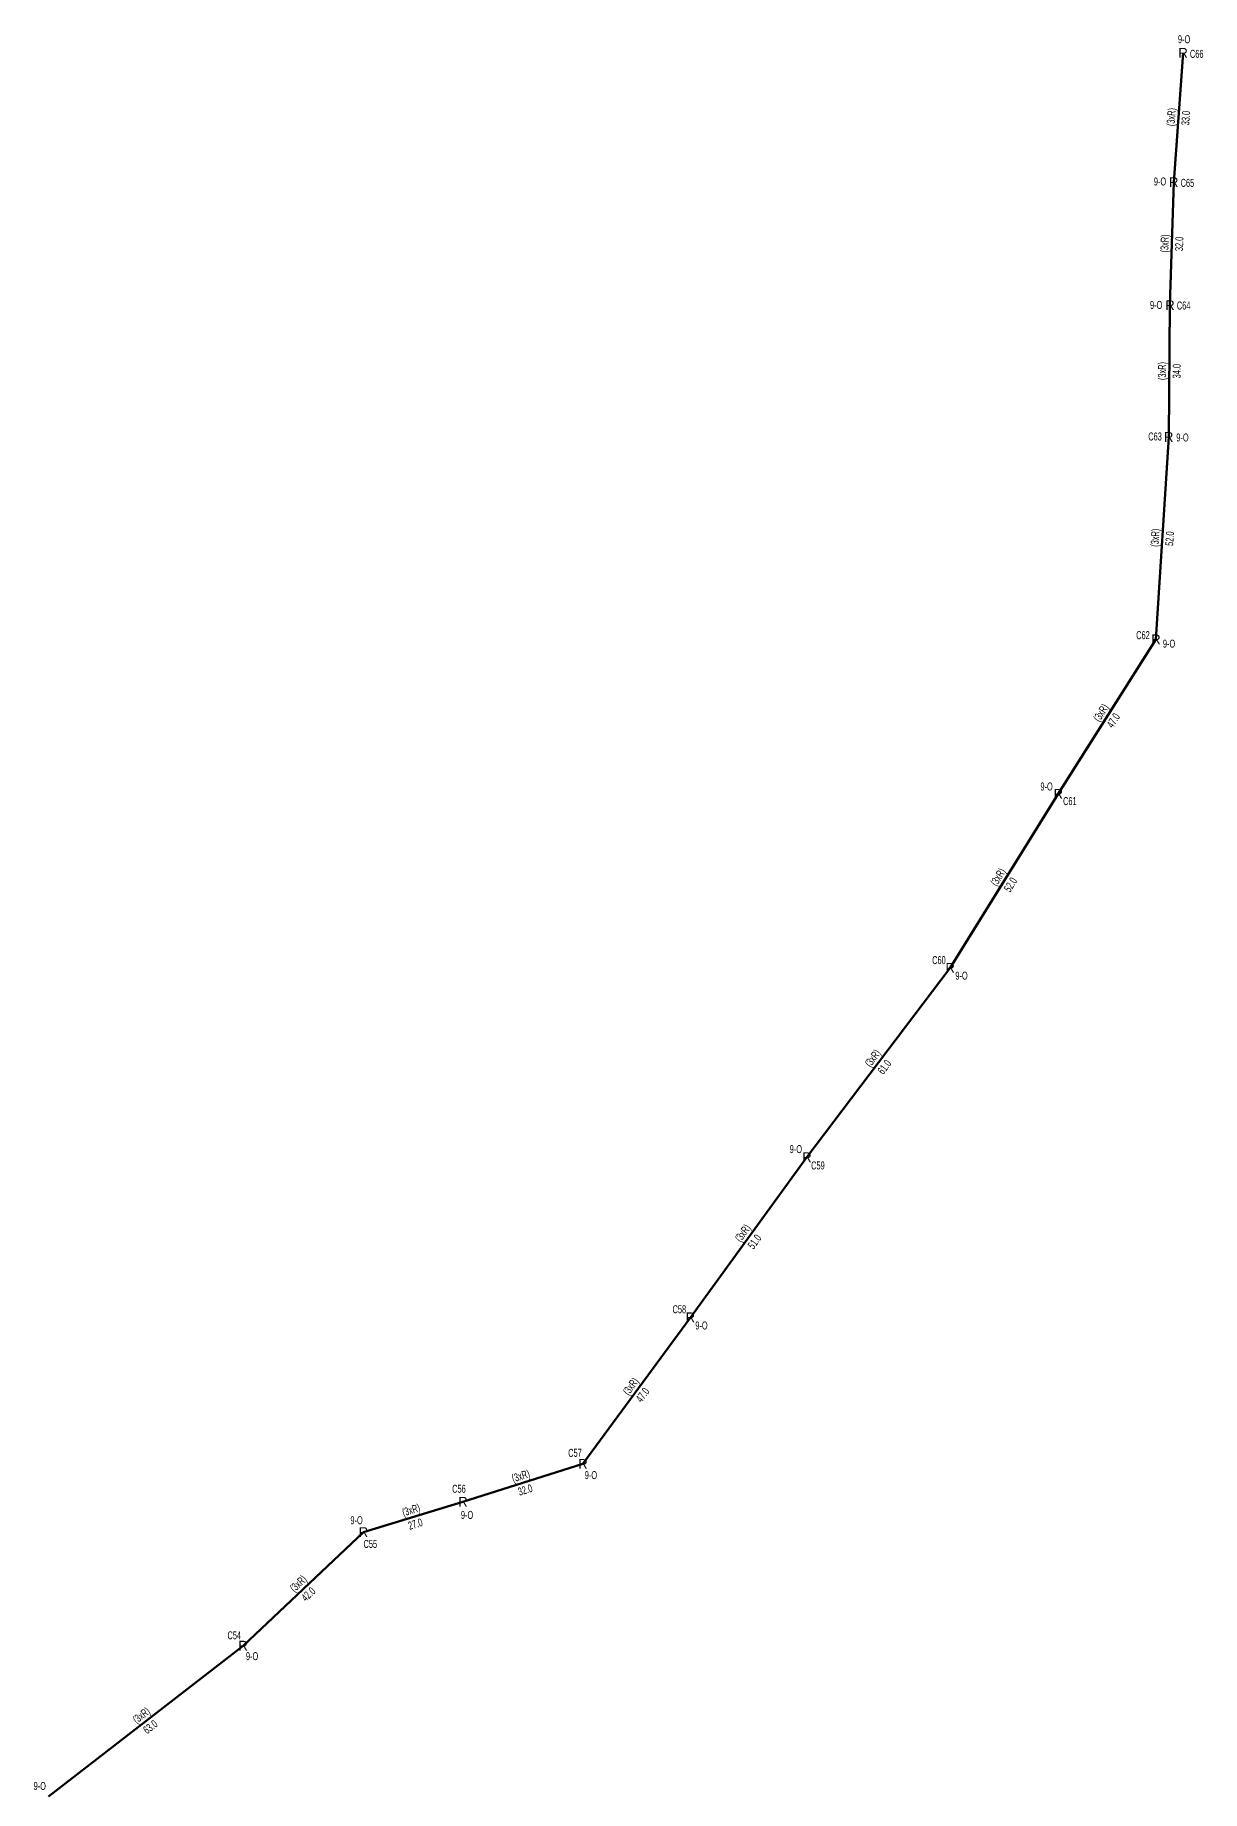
# Model space of a CAD drawing. Header units: millimetres. Extents: x 548672 to 552904, y 4175615 to 4179682.
# Drawn here: x 549295.9 to 549594.9, y 4177295.3 to 4177745 of the extents above; entities that cross this region are included whole.
import ezdxf
from ezdxf.enums import TextEntityAlignment as Align

# ---------------------------------------------------------------- set-up
doc = ezdxf.new("R2010")
doc.units = ezdxf.units.MM
doc.layers.add('DIREK_AG_MEVCUT', color=120, linetype='Continuous', lineweight=25)
doc.layers.add('HAT_AG_HAVAI_MEVCUT', color=126, linetype='Continuous', lineweight=50)
doc.styles.add('Direk', font='B_CAD')
doc.styles.get("Standard").update_dxf_attribs({"font": 'Arial'})

msp = doc.modelspace()

# ---------------------------------------------------------------- linework, layer by layer
at = {"layer": 'HAT_AG_HAVAI_MEVCUT'}
for p, q in [((549587.69, 4177707.38), (549590.08, 4177740.5)), ((549587.69, 4177707.38), (549586.72, 4177675.86)), ((549586.72, 4177675.86), (549586.39, 4177642.11)), ((549583.12, 4177590.26), (549586.39, 4177642.11)), ((549583.12, 4177590.26), (549558.09, 4177550.7)), ((549530.39, 4177506.12), (549558.09, 4177550.7)), ((549530.39, 4177506.12), (549493.68, 4177457.59)), ((549493.68, 4177457.59), (549463.81, 4177416.59)), ((549436.28, 4177379.04), (549463.81, 4177416.59)), ((549405.54, 4177369.33), (549436.28, 4177379.04)), ((549405.54, 4177369.33), (549380.04, 4177361.58)), ((549380.04, 4177361.58), (549349.2, 4177332.48)), ((549299.35, 4177293.84), (549349.2, 4177332.48))]:
    msp.add_line(p, q, dxfattribs=at)

# ---------------------------------------------------------------- texts
at = {"layer": 'DIREK_AG_MEVCUT', "linetype": 'ByBlock', "width": 0.53}
for s, p in [('9-O', (549590.332087, 4177743.993359)), ('C66', (549593.570923, 4177740.248089)), ('9-O', (549584.160769, 4177707.561565)), ('C65', (549591.185377, 4177707.200177)), ('9-O', (549583.18679, 4177675.931631)), ('C64', (549590.219281, 4177675.789057)), ('C63', (549582.892316, 4177642.237303)), ('9-O', (549589.921582, 4177641.981463)), ('C62', (549579.790648, 4177591.339543)), ('9-O', (549586.480066, 4177589.170498)), ('9-O', (549555.100334, 4177552.574574)), ('C61', (549561.055302, 4177548.840703)), ('C60', (549527.504871, 4177508.101421)), ('9-O', (549533.298194, 4177504.122739)), ('9-O', (549490.847892, 4177459.692542)), ('C59', (549496.490225, 4177455.503703)), ('C58', (549460.984231, 4177418.655195)), ('9-O', (549466.657894, 4177414.508635)), ('C57', (549434.240514, 4177381.88438)), ('9-O', (549438.331012, 4177376.179547)), ('C56', (549404.503995, 4177372.673156)), ('9-O', (549378.275045, 4177364.622114)), ('9-O', (549406.578979, 4177365.977247)), ('C55', (549381.796407, 4177358.552619)), ('C54', (549346.924206, 4177335.139091)), ('9-O', (549351.490144, 4177329.804141)), ('9-O', (549297.085019, 4177296.536876))]:
    msp.add_text(s, height=2.05, dxfattribs=at).set_placement(p, align=Align.MIDDLE_CENTER)
at = {"layer": 'DIREK_AG_MEVCUT', "linetype": 'ByBlock', "style": 'Direk'}
for p in [(549590.08, 4177740.5), (549587.69, 4177707.38), (549586.72, 4177675.86), (549586.39, 4177642.11), (549583.12, 4177590.26), (549558.09, 4177550.7), (549530.39, 4177506.12), (549493.68, 4177457.59), (549463.81, 4177416.59), (549436.28, 4177379.04), (549405.54, 4177369.33), (549380.04, 4177361.58), (549349.2, 4177332.48)]:
    msp.add_text('R', height=2.5, dxfattribs=at).set_placement(p, align=Align.MIDDLE_CENTER)
at = {"layer": 'HAT_AG_HAVAI_MEVCUT', "lineweight": 30, "width": 0.53}
for rotation, p in [(85.872586, (549588.037205, 4177724.001178, 274795.04)), (448.23733, (549586.355402, 4177691.646146, 274793.36)), (449.439792, (549585.705041, 4177658.993311, 274793.195)), (86.391333, (549583.906685, 4177616.2385, 274793.195)), (417.678062, (549569.886701, 4177570.934475, 274779.045)), (58.145048, (549543.518021, 4177528.858605, 274779.045)), (412.894706, (549511.357101, 4177482.367789, 274746.84)), (413.925293, (549478.057988, 4177437.590514, 274731.905)), (53.752778, (549449.359498, 4177398.31758, 274731.905)), (17.530028, (549420.653975, 4177374.995525, 274718.14)), (376.905158, (549392.54283, 4177366.268269, 274690.02)), (403.337226, (549364.036653, 4177347.648228, 274674.6)), (37.780172, (549323.754261, 4177313.831812, 274674.6))]:
    msp.add_text('(3xR)', height=2.05, rotation=rotation, dxfattribs=at).set_placement(p, align=Align.CENTER)
for s, rotation, p in [('33.0', 85.872586, (549589.732795, 4177723.878822, 274795.04)), ('32.0', 448.23733, (549588.054598, 4177691.593854, 274793.36)), ('34.0', 449.439792, (549587.404959, 4177658.976689, 274793.195)), ('52.0', 86.391333, (549585.603315, 4177616.1315, 274793.195)), ('47.0', 417.678062, (549571.323299, 4177570.025525, 274779.045)), ('52.0', 58.145048, (549544.961979, 4177527.961395, 274779.045)), ('61.0', 412.894706, (549512.712899, 4177481.342211, 274746.84)), ('51.0', 413.925293, (549479.432012, 4177436.589486, 274731.905)), ('47.0', 53.752778, (549450.730502, 4177397.31242, 274731.905)), ('32.0', 17.530028, (549421.166025, 4177373.374475, 274718.14)), ('27.0', 376.905158, (549393.03717, 4177364.641731, 274690.02)), ('42.0', 403.337226, (549365.203347, 4177346.411772, 274674.6)), ('63.0', 37.780172, (549324.795739, 4177312.488188, 274674.6))]:
    msp.add_text(s, height=2.05, rotation=rotation, dxfattribs=at).set_placement(p, align=Align.TOP_CENTER)

doc.saveas('drawing.dxf')
